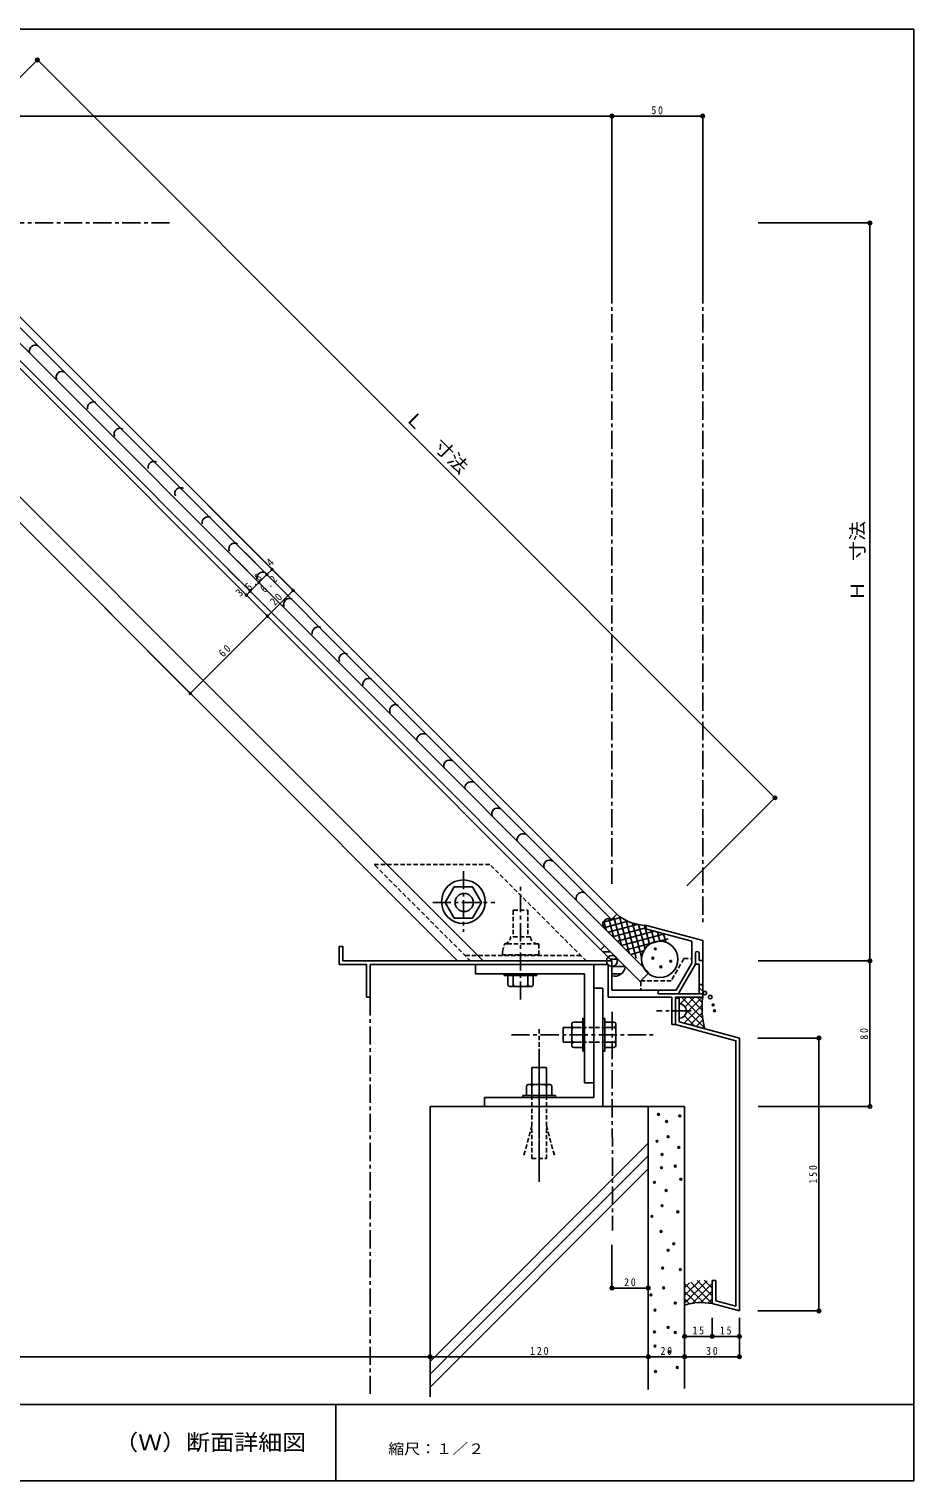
# Model space of a CAD drawing. Units: millimetres at full size, sheet at 1:2. Extents: x -550 to 568, y -396 to 402.
# Drawn here: x 81 to 568, y -396 to 402 of the extents above; entities that cross this region are included whole.
import ezdxf
from ezdxf.enums import TextEntityAlignment as Align

# ---------------------------------------------------------------- set-up
doc = ezdxf.new("R2010")
doc.units = ezdxf.units.MM
doc.header["$LTSCALE"] = 2
doc.header["$PDMODE"] = 32
doc.header["$PDSIZE"] = 1
doc.linetypes.add('CHAIN1', pattern=[8, 5, -1, 1, -1])
doc.linetypes.add('DASHED1', pattern=[1.8, 1.2, -0.6])
doc.layers.add('0-0', color=134, linetype='Continuous')
doc.layers.add('1-0', color=7, linetype='Continuous')
doc.styles.add('ＭＳ ゴシック', font='')
doc.styles.get('ＭＳ ゴシック').set_extended_font_data('MS Gothic')

msp = doc.modelspace()

# ---------------------------------------------------------------- linework, layer by layer
at = {"layer": '0-0'}
for p, q in [((568, 402), (-550, 402)), ((568, -396), (568, 402)), ((-550, -354), (568, -354)), ((250, -354), (250, -396)), ((-550, -396), (568, -396))]:
    msp.add_line(p, q, dxfattribs=at)
at = {"layer": '0-0', "color": 4, "linetype": 'CHAIN1'}
msp.add_line((401.837, 261.209), (401.837, -67.814), dxfattribs=at)
at = {"layer": '1-0', "color": 4}
for p, q in [((85.874, 385.056), (37.525, 336.707)), ((85.874, 385.056), (491.479, -20.548)), ((-409.372, 354.14), (401.837, 354.14)), ((401.837, 354.14), (401.837, 261.209)), ((401.837, 354.14), (451.792, 354.14)), ((401.837, 354.14), (401.837, 261.209)), ((451.792, 354.14), (451.792, 261.209)), ((543.767, 295.415), (482.233, 295.415)), ((543.767, -110.19), (543.767, 295.415)), ((226.524, 93.408), (179.431, 140.501)), ((212.382, 79.266), (165.289, 126.359)), ((212.101, 102.174), (200.048, 114.227)), ((214.93, 105.002), (202.876, 117.055)), ((202.909, 92.981), (190.855, 105.034)), ((207.717, 97.789), (195.664, 109.843)), ((212.101, 102.174), (214.93, 105.002)), ((200.787, 90.86), (188.734, 102.913)), ((202.909, 92.981), (207.717, 97.789)), ((207.717, 97.789), (212.101, 102.174)), ((200.787, 90.86), (202.909, 92.981)), ((212.382, 79.266), (226.524, 93.408)), ((169.955, 36.839), (122.862, 83.932)), ((169.955, 36.839), (212.382, 79.266)), ((491.479, -20.548), (443.13, -68.897)), ((543.767, -110.19), (482.233, -110.19)), ((543.767, -190.19), (543.767, -110.19)), ((515.728, -152.546), (482.087, -152.546)), ((515.728, -302.546), (515.728, -152.546)), ((543.767, -190.19), (482.233, -190.19)), ((301.837, -327.767), (301.837, -266.233)), ((401.837, -290), (401.837, -266.233)), ((421.837, -327.767), (421.837, -266.233)), ((421.837, -290), (421.837, -266.233)), ((441.837, -327.767), (441.837, -266.233)), ((441.837, -327.767), (441.837, -266.233)), ((401.837, -290), (421.837, -290)), ((515.728, -302.546), (482.087, -302.546)), ((441.83, -316.524), (441.83, -306.411)), ((441.837, -327.767), (441.837, -308.07)), ((441.844, -327.767), (441.844, -306.411)), ((457.019, -316.524), (457.019, -306.411)), ((472.019, -327.767), (472.019, -306.411)), ((472.019, -316.524), (472.019, -306.411)), ((457.019, -316.524), (441.83, -316.524)), ((472.019, -316.524), (457.019, -316.524)), ((-309.372, -327.767), (301.837, -327.767)), ((301.837, -327.767), (421.837, -327.767)), ((421.837, -327.767), (441.837, -327.767)), ((441.837, -327.767), (462.019, -327.767)), ((472.019, -327.767), (441.844, -327.767))]:
    msp.add_line(p, q, dxfattribs=at)
at = {"layer": '1-0', "linetype": 'CHAIN1'}
for p, q in [((-203.442, 295.415), (159.488, 295.415)), ((320.169, -60.779), (320.169, -94.108)), ((303.294, -78.076), (337.467, -78.076)), ((401.909, -138.225), (402.219, -258.339)), ((445.432, -137.69), (426.328, -137.69))]:
    msp.add_line(p, q, dxfattribs=at)
at = {"layer": '1-0', "color": 5}
for p, q in [((422.214, -116.707), (42.053, 263.454)), ((417.607, -121.717), (37.245, 258.645)), ((404.477, -84.545), (70.479, 249.453)), ((401.837, -110.19), (45.73, 245.917)), ((401.648, -87.374), (67.65, 246.624)), ((316.984, -110.19), (-3.767, 210.562)), ((331.126, -110.19), (17.446, 203.491)), ((404.477, -84.545), (401.648, -87.374)), ((420.882, -90.634), (420.364, -92.566)), ((445.792, -99.379), (420.364, -92.566)), ((251.837, -112.19), (251.837, -102.19)), ((397.837, -101.81), (395.809, -103.838)), ((445.792, -111.38), (445.792, -99.379)), ((401.837, -110.19), (253.837, -110.19)), ((401.837, -110.19), (401.837, -126.19)), ((445.792, -111.38), (437.241, -126.19)), ((447.792, -111.916), (447.792, -105.872)), ((449.792, -109.916), (449.792, -105.849)), ((451.792, -109.916), (449.792, -109.916)), ((451.792, -130.19), (451.792, -109.916)), ((266.837, -112.19), (251.837, -112.19)), ((266.837, -112.19), (266.837, -130.19)), ((268.837, -112.19), (268.837, -130.19)), ((399.837, -112.19), (268.837, -112.19)), ((326.837, -112.19), (326.837, -117.19)), ((386.837, -117.19), (326.837, -117.19)), ((391.837, -112.19), (391.837, -185.19)), ((399.837, -112.19), (399.837, -130.19)), ((417.731, -121.19), (422.214, -116.707)), ((447.792, -111.916), (438.406, -128.172)), ((449.792, -111.916), (447.792, -111.916)), ((449.792, -128.19), (449.792, -111.916)), ((401.837, -126.19), (427.337, -126.19)), ((427.337, -126.19), (427.337, -128.19)), ((427.337, -126.19), (437.241, -126.19)), ((449.792, -123.19), (451.739, -123.19)), ((268.837, -130.19), (266.837, -130.19)), ((399.837, -130.19), (434.837, -130.19)), ((427.337, -128.19), (449.792, -128.19)), ((434.837, -130.19), (434.837, -145.19)), ((436.837, -130.19), (436.837, -145.19)), ((436.837, -130.19), (451.792, -130.19)), ((436.837, -130.655), (436.837, -145.19)), ((438.837, -130.655), (438.837, -143.655)), ((449.792, -128.19), (451.739, -128.19)), ((436.837, -145.19), (434.837, -145.19)), ((391.837, -177.772), (391.837, -185.19)), ((331.837, -185.19), (331.837, -190.19)), ((331.837, -185.19), (391.837, -185.19)), ((457.019, -285.901), (459.019, -285.901)), ((457.019, -285.901), (457.019, -298.527)), ((459.019, -285.901), (459.019, -296.992)), ((472.019, -302.546), (457.019, -298.527)), ((470.019, -299.94), (459.019, -296.992))]:
    msp.add_line(p, q, dxfattribs=at)
at = {"layer": '1-0', "color": 4, "linetype": 'CHAIN1'}
for p, q in [((451.792, 261.209), (451.792, -90.419)), ((351.628, -131.46), (351.628, -69.5)), ((346.605, -150.777), (426.564, -150.777)), ((361.837, -160.643), (361.837, -231.611))]:
    msp.add_line(p, q, dxfattribs=at)
at = {"layer": '1-0', "color": 5, "linetype": 'DASHED1'}
for p, q in [((334.695, -57.19), (271.055, -57.19)), ((324.207, -110.342), (271.055, -57.19)), ((387.868, -110.363), (334.695, -57.19)), ((384.841, -107.19), (321.055, -107.19)), ((441.462, -108.88), (434.355, -121.19)), ((441.462, -108.88), (445.469, -108.88)), ((417.731, -121.19), (434.355, -121.19)), ((361.837, -147.719), (361.837, -230.324))]:
    msp.add_line(p, q, dxfattribs=at)
at = {"layer": '1-0', "linetype": 'DASHED1'}
for p, q in [((347.628, -82.361), (347.628, -96.861)), ((341.628, -105.091), (342.776, -100.808)), ((344.128, -100.861), (342.761, -100.861)), ((361.128, -100.861), (342.761, -100.861)), ((357.128, -96.861), (346.128, -96.861)), ((361.128, -100.861), (361.628, -100.861)), ((361.628, -100.861), (361.628, -106.861)), ((341.628, -105.091), (341.628, -106.861)), ((361.628, -106.861), (341.628, -106.861)), ((398.705, -146.777), (385.074, -146.777)), ((398.705, -154.777), (380.551, -154.777)), ((357.837, -184.19), (357.837, -218.69)), ((365.837, -184.19), (365.837, -218.69)), ((357.837, -200.69), (353.178, -218.077)), ((365.837, -200.69), (370.496, -218.077)), ((357.837, -218.69), (365.837, -218.69))]:
    msp.add_line(p, q, dxfattribs=at)
at = {"layer": '1-0'}
for p, q in [((406.793, -86.281), (397.114, -88.875)), ((400.099, -86.92), (402.907, -97.4)), ((402.972, -86.051), (407.168, -101.71)), ((405.99, -85.725), (411.392, -105.886)), ((397.38, -88.363), (398.664, -93.158)), ((410.583, -88.371), (397.408, -91.902)), ((415.819, -90.074), (399.858, -94.351)), ((420.539, -91.915), (402.717, -96.691)), ((425.034, -93.817), (404.757, -99.25)), ((430.829, -95.37), (407.168, -101.71)), ((409.693, -87.953), (415.267, -108.754)), ((413.178, -89.369), (418.165, -107.978)), ((416.51, -90.211), (420.058, -103.453)), ((419.718, -90.594), (422.518, -101.043)), ((423.583, -93.428), (425.269, -99.719)), ((426.93, -94.325), (428.259, -99.286)), ((430.276, -95.221), (431.518, -99.859)), ((432.753, -97.96), (409.656, -104.149)), ((401.106, -105.217), (396.864, -105.217)), ((405.106, -109.217), (400.864, -109.217)), ((419.311, -104.668), (412.105, -106.599)), ((360.628, -117.19), (342.628, -117.19)), ((344.628, -123.19), (344.628, -118.19)), ((347.628, -124.19), (347.628, -118.19)), ((355.628, -124.19), (355.628, -118.19)), ((358.628, -123.19), (358.628, -118.19)), ((360.628, -118.19), (360.628, -117.19)), ((407.093, -117.217), (401.837, -117.217)), ((409.105, -113.217), (401.875, -113.217)), ((346.628, -124.19), (345.628, -124.19)), ((345.628, -124.19), (356.628, -124.19)), ((354.628, -124.19), (348.628, -124.19)), ((356.628, -124.19), (357.628, -124.19)), ((449.792, -124.897), (451.778, -126.884)), ((450.913, -123.19), (451.792, -124.069)), ((442.998, -130.19), (439.451, -133.737)), ((440.201, -130.19), (451.83, -141.819)), ((451.468, -134.448), (441.6, -144.316)), ((447.241, -130.19), (442.081, -135.349)), ((451.483, -130.19), (442.585, -139.088)), ((444.444, -130.19), (451.467, -137.213)), ((448.686, -130.19), (451.532, -133.036)), ((449.792, -127.726), (450.256, -128.19)), ((386.837, -159.818), (386.837, -141.818)), ((397.942, -141.777), (396.942, -141.777)), ((396.942, -159.777), (396.942, -141.777)), ((441.849, -140.323), (447.503, -145.977)), ((442.779, -137.01), (452.808, -147.04)), ((451.53, -138.628), (444.883, -145.275)), ((451.92, -142.481), (448.229, -146.172)), ((380.551, -146.777), (374.957, -146.777)), ((375.003, -146.836), (375.003, -154.829)), ((379.837, -145.818), (379.837, -144.818)), ((379.837, -144.818), (379.837, -155.818)), ((379.837, -153.818), (379.837, -147.818)), ((380.837, -143.818), (385.837, -143.818)), ((380.837, -146.818), (385.074, -146.818)), ((402.942, -143.777), (397.942, -143.777)), ((402.942, -146.777), (397.942, -146.777)), ((403.942, -145.777), (403.942, -144.777)), ((403.942, -156.777), (403.942, -145.777)), ((403.942, -147.777), (403.942, -153.777)), ((452.579, -146.065), (451.575, -147.068)), ((380.551, -154.777), (375.003, -154.777)), ((379.837, -155.818), (379.837, -156.818)), ((380.837, -154.818), (385.074, -154.818)), ((380.837, -157.818), (385.837, -157.818)), ((402.942, -154.777), (397.942, -154.777)), ((402.942, -157.777), (397.942, -157.777)), ((403.942, -155.777), (403.942, -156.777)), ((385.837, -159.818), (386.837, -159.818)), ((357.837, -168.69), (357.837, -184.19)), ((365.837, -168.69), (357.837, -168.69)), ((365.837, -168.69), (365.837, -184.19)), ((354.837, -179.19), (354.837, -184.19)), ((356.837, -178.19), (355.837, -178.19)), ((355.837, -178.19), (366.837, -178.19)), ((364.837, -178.19), (358.837, -178.19)), ((366.837, -178.19), (367.837, -178.19)), ((368.837, -179.19), (368.837, -184.19)), ((370.837, -184.19), (352.837, -184.19)), ((370.837, -184.19), (370.837, -185.19)), ((421.837, -210.258), (301.837, -330.258)), ((421.837, -217.329), (301.837, -337.329)), ((421.837, -224.4), (301.837, -344.4)), ((450.176, -285.77), (441.837, -294.109)), ((454.253, -285.936), (441.837, -298.352)), ((444.566, -287.138), (441.837, -289.866)), ((444.566, -287.138), (441.837, -289.866)), ((445.188, -286.671), (447.53, -289.014)), ((445.188, -286.671), (457.019, -298.503)), ((448.664, -285.905), (457.019, -294.26)), ((452.576, -285.574), (457.019, -290.018)), ((441.837, -287.563), (447.53, -293.257)), ((441.837, -287.563), (452.236, -297.962)), ((447.53, -288.416), (441.837, -294.109)), ((441.837, -291.806), (446.203, -296.172)), ((441.837, -291.806), (448.106, -298.075)), ((447.53, -292.658), (442.989, -297.2)), ((457.019, -287.412), (446.1, -298.331)), ((457.019, -291.655), (450.735, -297.939)), ((441.837, -296.049), (442.989, -297.2)), ((441.837, -296.049), (444.435, -298.647)), ((457.019, -295.897), (454.752, -298.165))]:
    msp.add_line(p, q, dxfattribs=at)
at = {"layer": '1-0', "color": 1, "linetype": 'CHAIN1'}
msp.add_line((268.837, -130.19), (268.837, -348.312), dxfattribs=at)
at = {"layer": '1-0', "color": 5, "linetype": 'CHAIN1'}
msp.add_line((361.837, -166.355), (361.837, -230.167), dxfattribs=at)
at = {"layer": '1-0', "color": 1}
for p, q in [((441.837, -190.19), (301.837, -190.19)), ((301.837, -190.19), (301.837, -349.815)), ((421.837, -190.19), (421.837, -345.804)), ((441.837, -190.19), (441.837, -345.136))]:
    msp.add_line(p, q, dxfattribs=at)
at = {"layer": '1-0'}
msp.add_lwpolyline([(315.169, -86.737), (325.169, -86.737), (330.169, -78.076), (325.169, -69.416), (315.169, -69.416), (310.169, -78.076)], close=True, dxfattribs=at)
at = {"layer": '1-0', "linetype": 'DASHED1'}
msp.add_lwpolyline([(347.628, -82.361), (355.628, -82.361), (355.628, -96.861)], dxfattribs=at)
at = {"layer": '1-0', "color": 5}
for points in [[(451.792, -109.916), (451.792, -98.916), (420.882, -90.634)], [(253.837, -110.19), (253.837, -102.19), (251.837, -102.19)], [(386.837, -117.19), (386.837, -177.19), (391.837, -177.19)], [(331.837, -190.19), (396.837, -190.19), (396.837, -125.19), (391.991, -125.19)], [(438.837, -130.655), (436.837, -130.655), (436.837, -145.19)], [(436.837, -145.19), (470.019, -154.081), (470.019, -299.94)], [(438.837, -143.655), (472.019, -152.546), (472.019, -302.546)]]:
    msp.add_lwpolyline(points, dxfattribs=at)
at = {"layer": '1-0'}
for points in [[(360.628, -118.19), (342.628, -118.19), (342.628, -117.19)], [(385.837, -159.818), (385.837, -141.818), (386.837, -141.818)], [(397.942, -141.777), (397.942, -159.777), (396.942, -159.777)], [(352.837, -184.19), (352.837, -185.19), (370.837, -185.19)]]:
    msp.add_lwpolyline(points, dxfattribs=at)
at = {"layer": '1-0', "color": 5, "linetype": 'DASHED1'}
msp.add_lwpolyline([(417.731, -121.19), (417.731, -121.593), (417.731, -126.147)], dxfattribs=at)
at = {"layer": '1-0', "color": 4}
msp.add_lwpolyline([(462.019, -327.767), (441.837, -327.767), (441.837, -307.887)], dxfattribs=at)
at = {"layer": '1-0', "color": 5}
for centre in [(85.874, 385.056), (401.837, 354.14), (451.792, 354.14), (491.479, -20.548), (543.767, -110.19), (515.728, -152.546), (401.837, -290), (421.837, -290), (515.728, -302.546), (441.83, -316.524), (457.019, -316.524), (472.019, -316.524), (421.837, -327.767), (441.844, -327.767), (472.019, -327.767)]:
    msp.add_circle(centre, 1, dxfattribs=at)
at = {"layer": '1-0'}
for centre, radius in [((543.767, 295.415), 1), ((320.169, -77.654), 12), ((320.591, -78.076), 5), ((428.181, -109.285), 10), ((452.986, -127.802), 1), ((455.934, -130.07), 1), ((457.522, -134.379), 0.5), ((458.315, -137.553), 0.5), ((543.767, -190.19), 1), ((301.837, -327.767), 1), ((421.837, -327.767), 1), ((441.837, -327.767), 1), ((441.837, -327.767), 1)]:
    msp.add_circle(centre, radius, dxfattribs=at)
at = {"layer": '1-0', "color": 1}
msp.add_circle((401.837, -110.19), 3, dxfattribs=at)
at = {"layer": '1-0', "color": 5}
for centre, radius, start, end in [((84.76, 224.892), 3.367, 66.33582, 189.97864), ((99.288, 210.639), 3.138, 58.75382, 205.15178), ((116.683, 193.703), 3.367, 66.33582, 189.97864), ((131.211, 179.45), 3.138, 58.75382, 205.15178), ((150.074, 161.046), 3.367, 66.33582, 189.97864), ((164.601, 146.793), 3.138, 58.75382, 205.15178), ((179.795, 130.591), 3.367, 66.33582, 189.97864), ((194.323, 116.338), 3.138, 58.75382, 205.15178), ((209.884, 100.136), 3.367, 66.33582, 189.97864), ((224.411, 85.883), 3.138, 58.75382, 205.15178), ((240.339, 70.047), 3.367, 66.33582, 189.97864), ((254.866, 55.794), 3.138, 58.75382, 205.15178), ((268.226, 41.794), 3.367, 66.33582, 189.97864), ((282.753, 27.541), 3.138, 58.75382, 205.15178), ((297.947, 11.338), 3.367, 66.33582, 189.97864), ((312.475, -2.915), 3.138, 58.75382, 205.15178), ((324.366, -15.081), 3.367, 66.33582, 189.97864), ((338.894, -29.334), 3.138, 58.75382, 205.15178), ((352.987, -43.701), 3.367, 66.33582, 189.97864), ((367.514, -57.954), 3.138, 58.75382, 205.15178), ((385.494, -75.803), 3.367, 66.33582, 189.97864), ((400.021, -90.056), 3.138, 58.75382, 205.15178), ((421.19, -64.66), 25.976, 229.95501, 269.32175), ((448.792, -105.926), 1, 4.44007, 180.81305), ((403.281, -112.583), 6, 256.07245, 352.72336), ((438.837, -137.69), 4, 270, 90), ((498.115, -135.85), 46.668, 173.03318, 194.36017), ((451.014, -328.818), 30.88, 78.78663, 107.30218)]:
    msp.add_arc(centre, radius, start, end, dxfattribs=at)
at = {"layer": '1-0', "linetype": 'DASHED1'}
for centre, start, end in [((342.128, -96.861), 279.31821, 0), ((361.128, -96.861), 180, 270)]:
    msp.add_arc(centre, 4, start, end, dxfattribs=at)
at = {"layer": '1-0'}
for centre, start, end in [((345.628, -123.19), 180, 270), ((346.628, -123.19), 270, 360), ((348.628, -123.19), 180, 270), ((354.628, -123.19), 270, 360), ((356.628, -123.19), 180, 270), ((357.628, -123.19), 270, 360), ((380.837, -144.818), 90, 180), ((380.837, -145.818), 180, 270), ((380.837, -147.818), 90, 180), ((402.942, -144.777), 0, 90), ((402.942, -145.777), 270, 0), ((402.942, -147.777), 0, 90), ((380.837, -153.818), 180, 270), ((380.837, -155.818), 90, 180), ((380.837, -156.818), 180, 270), ((402.942, -153.777), 270, 0), ((402.942, -155.777), 0, 90), ((402.942, -156.777), 270, 0), ((355.837, -179.19), 90, 180), ((356.837, -179.19), 0, 90), ((358.837, -179.19), 90, 180), ((364.837, -179.19), 0, 90), ((366.837, -179.19), 90, 180), ((367.837, -179.19), 0, 90)]:
    msp.add_arc(centre, 1, start, end, dxfattribs=at)
at = {"layer": '1-0', "color": 4}
for p in [(85.874, 385.056), (401.837, 354.14), (401.837, 354.14), (451.792, 354.14), (543.767, 295.415), (214.93, 105.002), (207.717, 97.789), (212.101, 102.174), (200.787, 90.86), (202.909, 92.981), (226.524, 93.408), (212.382, 79.266), (169.955, 36.839), (491.479, -20.548), (543.767, -110.19), (515.728, -152.546), (401.837, -290), (421.837, -290), (515.728, -302.546), (441.83, -316.524), (457.019, -316.524), (472.019, -316.524), (301.837, -327.767), (421.837, -327.767), (441.837, -327.767), (441.837, -327.767), (441.844, -327.767), (472.019, -327.767)]:
    msp.add_point(p, dxfattribs=at)
at = {"layer": '1-0'}
for p in [(425.721, -103.592), (424.365, -108.678), (434.198, -110.374), (428.773, -113.425)]:
    msp.add_point(p, dxfattribs=at)
at = {"layer": '1-0', "color": 1}
for p in [(427.491, -194.534), (431.95, -198.435), (439.196, -195.37), (432.786, -206.796), (426.655, -209.304), (438.639, -212.649), (429.163, -223.796), (429.442, -216.55), (436.688, -222.96), (425.262, -231.878), (439.753, -230.206), (431.671, -236.337), (429.442, -244.698), (423.868, -250.55), (438.081, -248.042), (428.885, -258.911), (432.786, -269.223), (435.852, -265.6), (429.721, -278.977), (439.475, -279.813), (423.311, -293.747), (430.278, -289.846), (425.54, -302.108), (436.688, -298.206), (432.786, -311.583), (425.262, -314.092), (436.688, -314.37), (425.54, -321.895), (433.344, -324.96), (437.803, -333.6), (425.819, -335.829)]:
    msp.add_point(p, dxfattribs=at)

# ---------------------------------------------------------------- texts
at = {"layer": '0-0', "color": 7, "style": 'ＭＳ ゴシック', "width": 1.1}
msp.add_text('縮尺：１／２', height=5.865, dxfattribs=at).set_placement((278.791, -383.023), align=Align.BOTTOM_LEFT)
at = {"layer": '1-0', "color": 3, "style": 'ＭＳ ゴシック', "width": 1.1}
for s, rotation, p in [('Ｌ\u3000寸法', 315, (285.848, 186.497)), ('Ｈ\u3000寸法', 90, (542.767, 87.612))]:
    msp.add_text(s, height=7.331, rotation=rotation, dxfattribs=at).set_placement(p, align=Align.BOTTOM_LEFT)
at = {"layer": '1-0', "style": 'ＭＳ ゴシック'}
for s, p in [('4', (215.267, 105.427)), ('3', (198.261, 88.684))]:
    msp.add_text(s, height=4.399, rotation=45, dxfattribs=at).set_placement(p, align=Align.BOTTOM_LEFT)
at = {"layer": '1-0', "color": 3, "style": 'ＭＳ ゴシック', "width": 1.1}
msp.add_text('（Ｗ）断面詳細図', height=8.798, dxfattribs=at).set_placement((128.093, -381.767), align=Align.BOTTOM_LEFT)
at = {"layer": '1-0', "char_height": 4.399, "attachment_point": 7, "style": 'ＭＳ ゴシック'}
for s, insert in [('\\T1.36;\\W0.9;50', (423.564, 355.14)), ('\\T1.36;\\W0.9;20', (408.587, -289)), ('\\T1.36;\\W0.9;15', (446.175, -315.524)), ('\\T1.36;\\W0.9;15', (461.269, -315.524)), ('\\T1.38;\\W0.9;120', (356.837, -326.767)), ('\\T1.36;\\W0.9;20', (428.587, -326.767)), ('\\T1.36;\\W0.9;30', (453.682, -326.767))]:
    msp.add_mtext(s, dxfattribs=dict(at, insert=insert))
for s, insert, rotation in [('\\T1.38;\\W0.9;6.8', (202.556, 92.979), 45), ('\\T1.38;\\W0.9;6.2', (210.972, 91.84), 45), ('\\T1.36;\\W0.9;20', (216.448, 84.746), 45), ('\\T1.36;\\W0.9;60', (188.163, 56.461), 45), ('\\T1.36;\\W0.9;80', (542.767, -153.44), 90), ('\\T1.38;\\W0.9;150', (514.728, -232.546), 90)]:
    msp.add_mtext(s, dxfattribs=dict(at, insert=insert, rotation=rotation))

doc.saveas('drawing.dxf')
